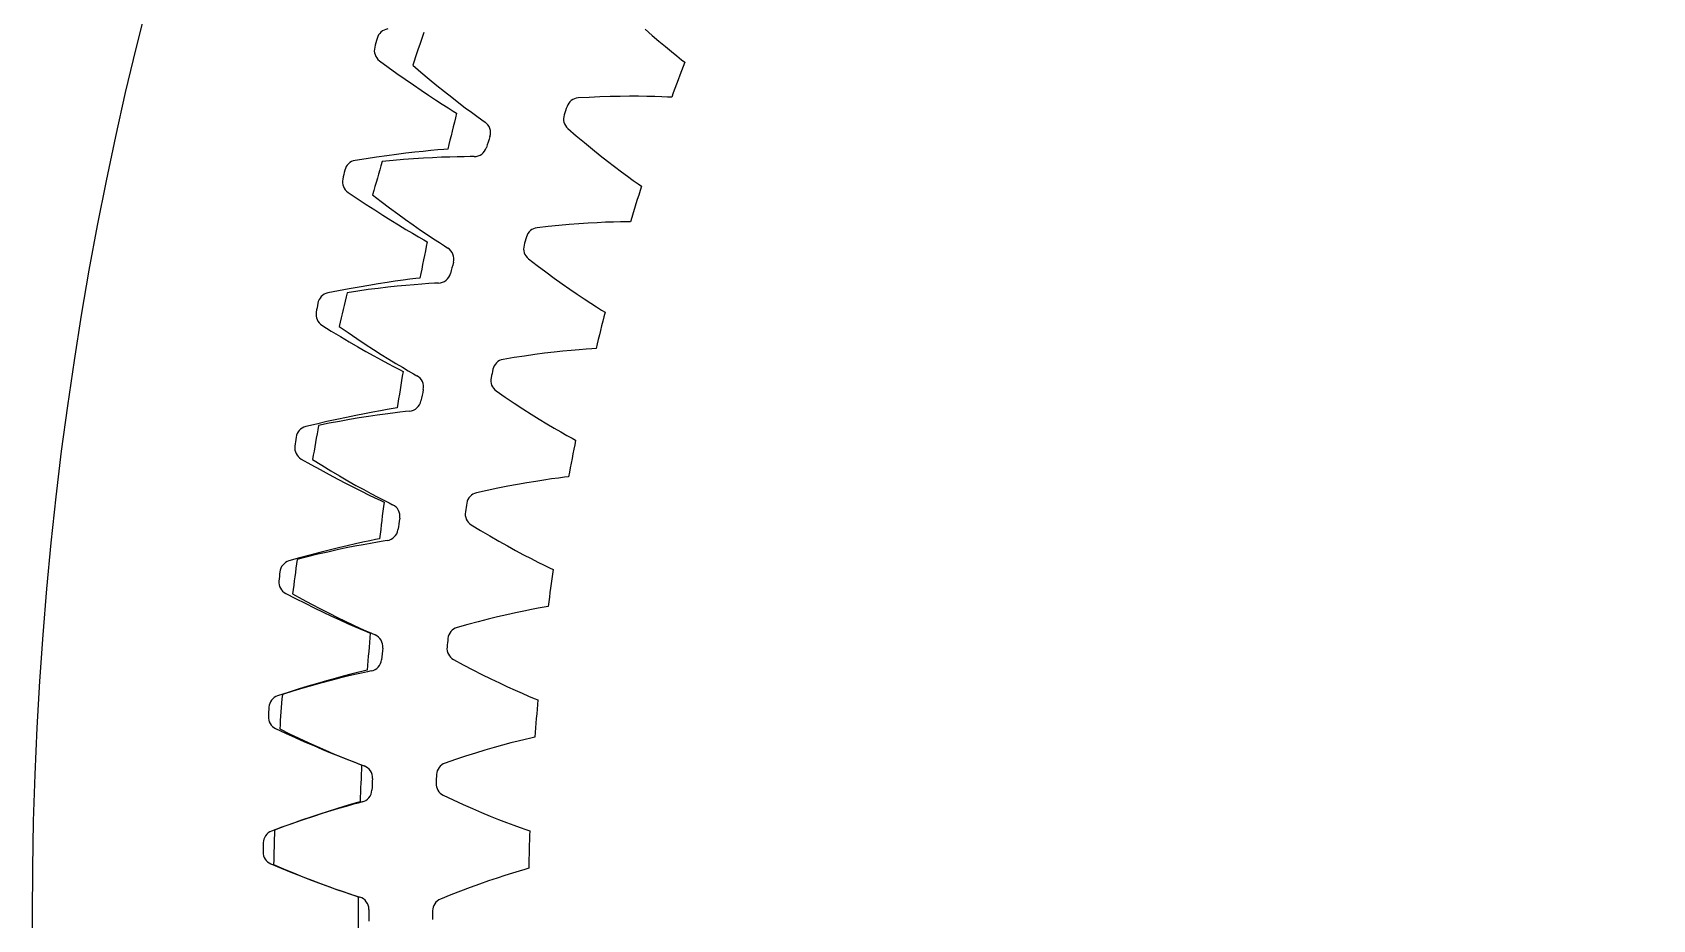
# Model space of a CAD drawing. Header units: millimetres. Extents: x -86 to 86, y -86 to 86.
# Drawn here: x -85.66 to -47.55, y -0.1 to 20.76 of the extents above; entities that cross this region are included whole.
import ezdxf

# ---------------------------------------------------------------- set-up
doc = ezdxf.new("R2010")
doc.units = ezdxf.units.MM

msp = doc.modelspace()

# ---------------------------------------------------------------- linework, layer by layer
at = {"layer": 'fixed_ring'}
for p, q in [((-77.501453, 20.092936), (-77.2925, 19.940376)), ((-77.2925, 19.940376), (-77.089226, 19.793854)), ((-77.089226, 19.793854), (-76.89199, 19.654237)), ((-76.89199, 19.654237), (-76.701434, 19.521749)), ((-76.701434, 19.521749), (-76.518346, 19.396685)), ((-76.518346, 19.396685), (-76.343719, 19.27945)), ((-76.343719, 19.27945), (-76.17887, 19.170627)), ((-76.17887, 19.170627), (-76.025644, 19.071097)), ((-76.025644, 19.071097), (-75.886901, 18.98233)), ((-75.886901, 18.98233), (-75.767931, 18.907247)), ((-75.767931, 18.907247), (-75.68644, 18.856371)), ((-76.878761, 17.914931), (-77.098837, 17.887931)), ((-76.669798, 17.938863), (-76.878761, 17.914931)), ((-76.473383, 17.959814), (-76.669798, 17.938863)), ((-76.291561, 17.977848), (-76.473383, 17.959814)), ((-76.127547, 17.992974), (-76.291561, 17.977848)), ((-75.987383, 18.005027), (-76.127547, 17.992974)), ((-75.891629, 18.01279), (-75.987383, 18.005027)), ((-77.816144, 17.787546), (-78.071824, 17.748002)), ((-77.568283, 17.824337), (-77.816144, 17.787546)), ((-77.328956, 17.857765), (-77.568283, 17.824337)), ((-77.098837, 17.887931), (-77.328956, 17.857765)), ((-78.239005, 16.995863), (-78.024152, 16.85173)), ((-78.024152, 16.85173), (-77.815214, 16.713405)), ((-77.815214, 16.713405), (-77.612583, 16.581741)), ((-77.612583, 16.581741), (-77.416911, 16.456933)), ((-77.416911, 16.456933), (-77.228995, 16.339247)), ((-77.228995, 16.339247), (-77.049845, 16.229048)), ((-77.049845, 16.229048), (-76.8808, 16.126865)), ((-76.8808, 16.126865), (-76.723738, 16.033505)), ((-76.723738, 16.033505), (-76.581576, 15.950324)), ((-76.581576, 15.950324), (-76.459715, 15.88003)), ((-76.459715, 15.88003), (-76.376266, 15.832434)), ((-77.322369, 14.876556), (-77.530215, 14.844336)), ((-77.126942, 14.905299), (-77.322369, 14.876556)), ((-76.945981, 14.930548), (-77.126942, 14.905299)), ((-76.782699, 14.952183), (-76.945981, 14.930548)), ((-76.643124, 14.969798), (-76.782699, 14.952183)), ((-76.547755, 14.981363), (-76.643124, 14.969798)), ((-78.461793, 14.679785), (-78.715699, 14.630106)), ((-78.21559, 14.7264), (-78.461793, 14.679785)), ((-77.977782, 14.769317), (-78.21559, 14.7264)), ((-77.749044, 14.808607), (-77.977782, 14.769317)), ((-77.530215, 14.844336), (-77.749044, 14.808607)), ((-78.852846, 13.871916), (-78.632432, 13.736439)), ((-78.632432, 13.736439), (-78.41816, 13.60653)), ((-78.41816, 13.60653), (-78.210455, 13.483026)), ((-78.210455, 13.483026), (-78.009975, 13.366096)), ((-78.009975, 13.366096), (-77.817529, 13.255973)), ((-77.817529, 13.255973), (-77.63414, 13.152984)), ((-77.63414, 13.152984), (-77.461166, 13.057602)), ((-77.461166, 13.057602), (-77.300517, 12.97056)), ((-77.300517, 12.97056), (-77.155159, 12.893097)), ((-77.155159, 12.893097), (-77.0306, 12.827703)), ((-77.0306, 12.827703), (-76.945325, 12.783463)), ((-77.658548, 11.827217), (-77.852678, 11.790727)), ((-77.478734, 11.85964), (-77.658548, 11.827217)), ((-77.316441, 11.887749), (-77.478734, 11.85964)), ((-77.177677, 11.9109), (-77.316441, 11.887749)), ((-77.082843, 11.926246), (-77.177677, 11.9109)), ((-78.983378, 11.548812), (-79.235108, 11.489078)), ((-78.739223, 11.605178), (-78.983378, 11.548812)), ((-78.503309, 11.657516), (-78.739223, 11.605178)), ((-78.276314, 11.705869), (-78.503309, 11.657516)), ((-78.059079, 11.750269), (-78.276314, 11.705869)), ((-77.852678, 11.790727), (-78.059079, 11.750269)), ((-79.342003, 10.726034), (-79.116378, 10.599427)), ((-79.116378, 10.599427), (-78.89711, 10.47814)), ((-78.89711, 10.47814), (-78.68466, 10.362991)), ((-78.68466, 10.362991), (-78.47969, 10.254124)), ((-78.47969, 10.254124), (-78.283017, 10.151739)), ((-78.283017, 10.151739), (-78.095679, 10.056122)), ((-78.095679, 10.056122), (-77.919049, 9.967693)), ((-77.919049, 9.967693), (-77.755067, 9.887107)), ((-77.755067, 9.887107), (-77.606745, 9.815483)), ((-77.606745, 9.815483), (-77.479685, 9.755093)), ((-77.479685, 9.755093), (-77.392718, 9.714278)), ((-77.888977, 8.769979), (-78.06736, 8.730433)), ((-77.72793, 8.804518), (-77.888977, 8.769979)), ((-77.590196, 8.833167), (-77.72793, 8.804518)), ((-77.496047, 8.852272), (-77.590196, 8.833167)), ((-79.380074, 8.399577), (-79.629231, 8.329883)), ((-79.138353, 8.465606), (-79.380074, 8.399577)), ((-78.904706, 8.527281), (-79.138353, 8.465606)), ((-78.679813, 8.58462), (-78.904706, 8.527281)), ((-78.464515, 8.637622), (-78.679813, 8.58462)), ((-78.259885, 8.686254), (-78.464515, 8.637622)), ((-78.06736, 8.730433), (-78.259885, 8.686254)), ((-79.705705, 7.563192), (-79.475224, 7.445656)), ((-79.475224, 7.445656), (-79.251308, 7.333182)), ((-79.251308, 7.333182), (-79.034448, 7.22657)), ((-79.034448, 7.22657), (-78.825312, 7.125938)), ((-78.825312, 7.125938), (-78.624724, 7.031453)), ((-78.624724, 7.031453), (-78.433733, 6.94336)), ((-78.433733, 6.94336), (-78.253727, 6.862022)), ((-78.253727, 6.862022), (-78.086671, 6.788019)), ((-78.086671, 6.788019), (-77.935618, 6.722349)), ((-77.935618, 6.722349), (-77.806257, 6.667059)), ((-77.806257, 6.667059), (-77.717737, 6.629733)), ((-77.880029, 5.741468), (-78.016515, 5.707366)), ((-77.786714, 5.764301), (-77.880029, 5.741468)), ((-79.181339, 5.383563), (-79.412349, 5.312648)), ((-78.958903, 5.449798), (-79.181339, 5.383563)), ((-78.745882, 5.511317), (-78.958903, 5.449798)), ((-78.543348, 5.568046), (-78.745882, 5.511317)), ((-78.352731, 5.619844), (-78.543348, 5.568046)), ((-78.176062, 5.666451), (-78.352731, 5.619844)), ((-78.016515, 5.707366), (-78.176062, 5.666451)), ((-79.651254, 5.237061), (-79.897443, 5.157517)), ((-79.412349, 5.312648), (-79.651254, 5.237061)), ((-79.943376, 4.388392), (-79.708404, 4.280112)), ((-79.708404, 4.280112), (-79.480194, 4.176628)), ((-79.480194, 4.176628), (-79.259266, 4.078722)), ((-79.259266, 4.078722), (-79.046295, 3.986485)), ((-79.046295, 3.986485), (-78.842109, 3.900049)), ((-78.842109, 3.900049), (-78.647767, 3.819618)), ((-78.647767, 3.819618), (-78.46467, 3.745502)), ((-78.46467, 3.745502), (-78.294803, 3.678199)), ((-78.294803, 3.678199), (-78.141259, 3.618586)), ((-78.141259, 3.618586), (-78.009803, 3.568482)), ((-78.009803, 3.568482), (-77.919868, 3.534706)), ((-79.113143, 2.306359), (-79.33277, 2.231333)), ((-78.902736, 2.376298), (-79.113143, 2.306359)), ((-78.702618, 2.441034), (-78.902736, 2.376298)), ((-78.514211, 2.50037), (-78.702618, 2.441034)), ((-78.339534, 2.553964), (-78.514211, 2.50037)), ((-78.18174, 2.601189), (-78.339534, 2.553964)), ((-78.046718, 2.64069), (-78.18174, 2.601189)), ((-77.954384, 2.667215), (-78.046718, 2.64069)), ((-79.796489, 2.066265), (-80.03932, 1.976995)), ((-79.560778, 2.151289), (-79.796489, 2.066265)), ((-79.33277, 2.231333), (-79.560778, 2.151289)), ((-80.054639, 1.206652), (-79.815549, 1.107799)), ((-79.815549, 1.107799), (-79.583405, 1.013471)), ((-79.583405, 1.013471), (-79.358759, 0.924426)), ((-79.358759, 0.924426), (-79.142289, 0.840728)), ((-79.142289, 0.840728), (-78.934829, 0.762478)), ((-78.934829, 0.762478), (-78.737442, 0.689837)), ((-78.737442, 0.689837), (-78.551543, 0.623059)), ((-78.551543, 0.623059), (-78.379135, 0.562562)), ((-78.379135, 0.562562), (-78.223343, 0.509101)), ((-78.223343, 0.509101), (-78.089998, 0.464263)), ((-78.089998, 0.464263), (-77.998792, 0.434089))]:
    msp.add_line(p, q, dxfattribs=at)
for centre, radius, start, end in [((0, 0), 80.25, 165.112982, 165.266765), ((-77.266424, 20.54026), 0.3, 97.29207, 165.112982), ((-77.321275, 20.332803), 0.3, 165.266765, 233.087677), ((0, 0), 78, 166.010248, 166.64798), ((-78.021946, 17.452177), 0.3, 99.570551, 167.391463), ((-78.068506, 17.242703), 0.3, 167.545246, 235.366158), ((0, 0), 80.25, 167.391463, 167.545246), ((0, 0), 78, 168.288729, 168.926461), ((-78.654099, 14.336499), 0.3, 101.849032, 169.669944), ((-78.692295, 14.125339), 0.3, 169.823727, 237.644639), ((0, 0), 80.25, 169.669944, 169.823727), ((0, 0), 78, 170.56721, 171.204942), ((-79.161884, 11.198151), 0.3, 104.127513, 171.948425), ((0, 0), 80.25, 171.948425, 172.102208), ((-79.191655, 10.98564), 0.3, 172.102208, 239.92312), ((0, 0), 78, 172.845691, 173.483423), ((0, 0), 80.25, 174.226906, 174.380689), ((-79.544498, 8.042098), 0.3, 106.405994, 174.226906), ((-79.565797, 7.828571), 0.3, 174.380689, 242.201601), ((0, 0), 78, 175.124172, 175.761904), ((-79.801336, 4.873327), 0.3, 108.684475, 176.505387), ((-79.814128, 4.659123), 0.3, 176.65917, 244.480082), ((0, 0), 80.25, 176.505387, 176.65917), ((0, 0), 78, 177.402653, 178.040385), ((-79.931991, 1.696852), 0.3, 110.962956, 178.783868), ((0, 0), 80.25, 178.783868, 178.937651), ((-79.936258, 1.482307), 0.3, 178.937651, 246.758563), ((0, 0), 78, 179.681134, 180.318866)]:
    msp.add_arc(centre, radius, start, end, dxfattribs=at)
at = {"layer": 'outer'}
msp.add_circle((0, 0), 85.663286, dxfattribs=at)
at = {"layer": 'thin_ring_external'}
for p, q in [((-76.717585, 19.988186), (-76.523565, 19.821161)), ((-76.523565, 19.821161), (-76.334248, 19.661735)), ((-76.334248, 19.661735), (-76.150171, 19.51008)), ((-76.150171, 19.51008), (-75.971968, 19.366426)), ((-75.971968, 19.366426), (-75.800413, 19.231076)), ((-75.800413, 19.231076), (-75.636479, 19.10445)), ((-75.636479, 19.10445), (-75.481445, 18.987148)), ((-75.481445, 18.987148), (-75.337098, 18.880085)), ((-75.337098, 18.880085), (-75.206187, 18.784798)), ((-75.206187, 18.784798), (-75.093776, 18.70436)), ((-75.093776, 18.70436), (-75.01716, 18.648503)), ((-77.180591, 17.745048), (-77.435378, 17.720058)), ((-76.934022, 17.766531), (-77.180591, 17.745048)), ((-76.69621, 17.78467), (-76.934022, 17.766531)), ((-76.467805, 17.799646), (-76.69621, 17.78467)), ((-76.249616, 17.811654), (-76.467805, 17.799646)), ((-76.042679, 17.820911), (-76.249616, 17.811654)), ((-75.848386, 17.827662), (-76.042679, 17.820911)), ((-75.668726, 17.832185), (-75.848386, 17.827662)), ((-75.50683, 17.834808), (-75.668726, 17.832185)), ((-75.368607, 17.835929), (-75.50683, 17.834808)), ((-75.273805, 17.837537), (-75.368607, 17.835929)), ((-77.660948, 16.938428), (-77.458652, 16.781528)), ((-77.458652, 16.781528), (-77.261442, 16.631975)), ((-77.261442, 16.631975), (-77.069861, 16.489918)), ((-77.069861, 16.489918), (-76.884555, 16.35555)), ((-76.884555, 16.35555), (-76.706313, 16.229136)), ((-76.706313, 16.229136), (-76.536128, 16.111046)), ((-76.536128, 16.111046), (-76.375306, 16.001813)), ((-76.375306, 16.001813), (-76.225681, 15.902261)), ((-76.225681, 15.902261), (-76.090076, 15.813782)), ((-76.090076, 15.813782), (-75.973704, 15.739189)), ((-75.973704, 15.739189), (-75.894336, 15.687317)), ((-76.109238, 14.864304), (-76.203834, 14.857857)), ((-78.008813, 14.674574), (-78.261993, 14.636607)), ((-77.763663, 14.708619), (-78.008813, 14.674574)), ((-77.527087, 14.738878), (-77.763663, 14.708619)), ((-77.299746, 14.765496), (-77.527087, 14.738878)), ((-77.082454, 14.788629), (-77.299746, 14.765496)), ((-76.87626, 14.80844), (-77.082454, 14.788629)), ((-76.682565, 14.825103), (-76.87626, 14.80844)), ((-76.50337, 14.838795), (-76.682565, 14.825103)), ((-76.341819, 14.849681), (-76.50337, 14.838795)), ((-76.203834, 14.857857), (-76.341819, 14.849681)), ((-78.447358, 13.844479), (-78.237314, 13.698113)), ((-78.237314, 13.698113), (-78.032725, 13.558825)), ((-78.032725, 13.558825), (-77.834141, 13.426735)), ((-77.834141, 13.426735), (-77.642216, 13.302004)), ((-77.642216, 13.302004), (-77.457751, 13.184857)), ((-77.457751, 13.184857), (-77.281758, 13.07561)), ((-77.281758, 13.07561), (-77.115569, 12.974731)), ((-77.115569, 12.974731), (-76.961055, 12.882949)), ((-76.961055, 12.882949), (-76.821109, 12.80151)), ((-76.821109, 12.80151), (-76.70108, 12.732956)), ((-76.70108, 12.732956), (-76.619167, 12.685204)), ((-77.023297, 11.825812), (-77.184081, 11.806691)), ((-76.885909, 11.841024), (-77.023297, 11.825812)), ((-76.791766, 11.852292), (-76.885909, 11.841024)), ((-78.679176, 11.565816), (-78.930086, 11.514971)), ((-78.436083, 11.612334), (-78.679176, 11.565816)), ((-78.201361, 11.654633), (-78.436083, 11.612334)), ((-77.975675, 11.692825), (-78.201361, 11.654633)), ((-77.759848, 11.727023), (-77.975675, 11.692825)), ((-77.554935, 11.757337), (-77.759848, 11.727023)), ((-77.362344, 11.783868), (-77.554935, 11.757337)), ((-77.184081, 11.806691), (-77.362344, 11.783868)), ((-79.074763, 10.714411), (-78.85752, 10.578961)), ((-78.85752, 10.578961), (-78.646085, 10.450302)), ((-78.646085, 10.450302), (-78.441015, 10.328524)), ((-78.441015, 10.328524), (-78.242972, 10.213755)), ((-78.242972, 10.213755), (-78.052766, 10.10618)), ((-78.052766, 10.10618), (-77.871424, 10.006062)), ((-77.871424, 10.006062), (-77.700301, 9.9138)), ((-77.700301, 9.9138), (-77.541303, 9.830027)), ((-77.541303, 9.830027), (-77.397381, 9.75584)), ((-77.397381, 9.75584), (-77.274008, 9.693504)), ((-77.274008, 9.693504), (-77.189764, 9.649997)), ((-77.549485, 8.771091), (-77.709083, 8.743785)), ((-77.413054, 8.793298), (-77.549485, 8.771091)), ((-77.319608, 8.809359), (-77.413054, 8.793298)), ((-79.189928, 8.426884), (-79.437915, 8.363293)), ((-78.949528, 8.485754), (-79.189928, 8.426884)), ((-78.717272, 8.539983), (-78.949528, 8.485754)), ((-78.493831, 8.589648), (-78.717272, 8.539983)), ((-78.280032, 8.634822), (-78.493831, 8.589648)), ((-78.076933, 8.675559), (-78.280032, 8.634822)), ((-77.885948, 8.71189), (-78.076933, 8.675559)), ((-77.709083, 8.743785), (-77.885948, 8.71189)), ((-79.541526, 7.556391), (-79.31765, 7.43221)), ((-79.31765, 7.43221), (-79.099922, 7.314514)), ((-79.099922, 7.314514), (-78.888902, 7.203366)), ((-78.888902, 7.203366), (-78.685257, 7.09886)), ((-78.685257, 7.09886), (-78.489806, 7.001137)), ((-78.489806, 7.001137), (-78.303589, 6.910409)), ((-78.303589, 6.910409), (-78.127978, 6.827005)), ((-78.127978, 6.827005), (-77.964909, 6.75146)), ((-77.964909, 6.75146), (-77.817387, 6.684718)), ((-77.817387, 6.684718), (-77.690993, 6.628763)), ((-77.690993, 6.628763), (-77.604636, 6.589614)), ((-77.783891, 5.722631), (-77.919011, 5.693487)), ((-77.691388, 5.743443), (-77.783891, 5.722631)), ((-79.302659, 5.337035), (-79.539739, 5.265968)), ((-79.073475, 5.403052), (-79.302659, 5.337035)), ((-78.85286, 5.464062), (-79.073475, 5.403052)), ((-78.641647, 5.520094), (-78.85286, 5.464062)), ((-78.440893, 5.571148), (-78.641647, 5.520094)), ((-78.252012, 5.617183), (-78.440893, 5.571148)), ((-78.077007, 5.658068), (-78.252012, 5.617183)), ((-77.919011, 5.693487), (-78.077007, 5.658068)), ((-79.539739, 5.265968), (-79.784155, 5.189797)), ((-79.84643, 4.378657), (-79.616506, 4.266069)), ((-79.616506, 4.266069), (-79.393052, 4.159644)), ((-79.393052, 4.159644), (-79.176632, 4.059416)), ((-79.176632, 4.059416), (-78.967916, 3.965444)), ((-78.967916, 3.965444), (-78.767731, 3.877828)), ((-78.767731, 3.877828), (-78.577124, 3.796727)), ((-78.577124, 3.796727), (-78.397483, 3.722399)), ((-78.397483, 3.722399), (-78.23077, 3.655279)), ((-78.23077, 3.655279), (-78.080032, 3.596157)), ((-78.080032, 3.596157), (-77.950945, 3.546728)), ((-77.950945, 3.546728), (-77.862703, 3.51204)), ((-79.051827, 2.324221), (-79.269039, 2.252026)), ((-78.84375, 2.390964), (-79.051827, 2.324221)), ((-78.645865, 2.452203), (-78.84375, 2.390964)), ((-78.459581, 2.507822), (-78.645865, 2.452203)), ((-78.286892, 2.55759), (-78.459581, 2.507822)), ((-78.130911, 2.60103), (-78.286892, 2.55759)), ((-77.997456, 2.637035), (-78.130911, 2.60103)), ((-77.906135, 2.662543), (-77.997456, 2.637035)), ((-79.727695, 2.091312), (-79.967903, 2.002762)), ((-79.494553, 2.174393), (-79.727695, 2.091312)), ((-79.269039, 2.252026), (-79.494553, 2.174393)), ((-79.98868, 1.189499), (-79.753306, 1.088799)), ((-79.753306, 1.088799), (-79.52471, 0.993922)), ((-79.52471, 0.993922), (-79.303454, 0.904875)), ((-79.303454, 0.904875), (-79.090212, 0.821683)), ((-79.090212, 0.821683), (-78.885815, 0.744403)), ((-78.885815, 0.744403), (-78.691315, 0.67314)), ((-78.691315, 0.67314), (-78.508114, 0.608082)), ((-78.508114, 0.608082), (-78.338191, 0.549561)), ((-78.338191, 0.549561), (-78.184631, 0.498214)), ((-78.184631, 0.498214), (-78.053189, 0.455441)), ((-78.053189, 0.455441), (-77.96329, 0.425303))]:
    msp.add_line(p, q, dxfattribs=at)
for centre, radius, start, end in [((-17.5, 0), 62.5, 160.602714, 161.348506), ((-75.186346, 18.400761), 0.3, 342.308384, 55.670344), ((-17.5, 0), 60.25, 162.308384, 162.569665), ((-75.269657, 18.137509), 0.3, 269.207705, 342.569665), ((-17.5, 0), 62.5, 163.529543, 164.275335), ((-76.050651, 15.431259), 0.3, 345.235213, 58.597173), ((-17.5, 0), 60.25, 165.235213, 165.496494), ((-76.120412, 15.164096), 0.3, 272.134534, 345.496494), ((-17.5, 0), 62.5, 166.456372, 167.202165), ((-76.762204, 12.421499), 0.3, 348.162042, 61.524003), ((-17.5, 0), 60.25, 168.162042, 168.423323), ((-76.818233, 12.151122), 0.3, 275.061363, 348.423323), ((-17.5, 0), 62.5, 169.383201, 170.128994), ((-77.319149, 9.379332), 0.3, 351.088872, 64.450832), ((-17.5, 0), 60.25, 171.088872, 171.350153), ((-77.361299, 9.106448), 0.3, 277.988193, 351.350153), ((-17.5, 0), 62.5, 172.310031, 173.055823), ((-77.720033, 6.312696), 0.3, 354.015701, 67.377661), ((-17.5, 0), 60.25, 174.015701, 174.276982), ((-77.748194, 6.038016), 0.3, 280.915022, 354.276982), ((-17.5, 0), 62.5, 175.23686, 175.982652), ((-77.963809, 3.229591), 0.3, 356.94253, 70.30449), ((-17.5, 0), 60.25, 176.94253, 177.203811), ((-77.977908, 2.953831), 0.3, 283.841851, 357.203811), ((-17.5, 0), 62.5, 178.163689, 178.909482), ((-78.049843, 0.13806), 0.3, 359.86936, 73.23132), ((-17.5, 0), 60.25, 179.86936, 180.13064)]:
    msp.add_arc(centre, radius, start, end, dxfattribs=at)
at = {"layer": 'thin_ring_internal'}
for p, q in [((-71.252872, 20.833114), (-71.08587, 20.686567)), ((-71.08587, 20.686567), (-70.926076, 20.549453)), ((-70.926076, 20.549453), (-70.774764, 20.422428)), ((-70.774764, 20.422428), (-70.633713, 20.306487)), ((-70.633713, 20.306487), (-70.50565, 20.203299)), ((-70.50565, 20.203299), (-70.395574, 20.116193)), ((-70.395574, 20.116193), (-70.320033, 20.05727)), ((-72.565494, 19.22966), (-72.825399, 19.215947)), ((-72.313862, 19.24083), (-72.565494, 19.22966)), ((-72.071347, 19.248781), (-72.313862, 19.24083)), ((-71.838599, 19.253739), (-72.071347, 19.248781)), ((-71.616427, 19.255957), (-71.838599, 19.253739)), ((-71.405869, 19.255722), (-71.616427, 19.255957)), ((-71.208322, 19.253369), (-71.405869, 19.255722)), ((-71.025781, 19.249303), (-71.208322, 19.253369)), ((-70.861403, 19.244036), (-71.025781, 19.249303)), ((-70.721148, 19.238304), (-70.861403, 19.244036)), ((-70.625454, 19.233723), (-70.721148, 19.238304)), ((-73.069498, 18.498198), (-72.871842, 18.328873)), ((-72.871842, 18.328873), (-72.679193, 18.166608)), ((-72.679193, 18.166608), (-72.491809, 18.012453)), ((-72.491809, 18.012453), (-72.310342, 17.866625)), ((-72.310342, 17.866625), (-72.135587, 17.729417)), ((-72.135587, 17.729417), (-71.968543, 17.601233)), ((-71.968543, 17.601233), (-71.81052, 17.48266)), ((-71.81052, 17.48266), (-71.663349, 17.374596)), ((-71.663349, 17.374596), (-71.529841, 17.278555)), ((-71.529841, 17.278555), (-71.415173, 17.19759)), ((-71.415173, 17.19759), (-71.336527, 17.14288)), ((-73.533442, 16.193883), (-73.792211, 16.165996)), ((-73.282796, 16.218777), (-73.533442, 16.193883)), ((-73.041077, 16.23996), (-73.282796, 16.218777)), ((-72.808947, 16.257621), (-73.041077, 16.23996)), ((-72.587228, 16.271968), (-72.808947, 16.257621)), ((-72.376971, 16.283232), (-72.587228, 16.271968)), ((-72.17959, 16.29167), (-72.376971, 16.283232)), ((-71.9971, 16.297578), (-72.17959, 16.29167)), ((-71.832679, 16.301296), (-71.9971, 16.297578)), ((-71.692321, 16.303232), (-71.832679, 16.301296)), ((-71.596519, 16.303883), (-71.692321, 16.303232)), ((-73.996749, 15.435988), (-73.790142, 15.27771)), ((-73.790142, 15.27771), (-73.588919, 15.126207)), ((-73.588919, 15.126207), (-73.393396, 14.982515)), ((-73.393396, 14.982515), (-73.204236, 14.846815)), ((-73.204236, 14.846815), (-73.022249, 14.719354)), ((-73.022249, 14.719354), (-72.848455, 14.600484)), ((-72.848455, 14.600484), (-72.684193, 14.490718)), ((-72.684193, 14.490718), (-72.531339, 14.390852)), ((-72.531339, 14.390852), (-72.392787, 14.302245)), ((-72.392787, 14.302245), (-72.273868, 14.227662)), ((-72.273868, 14.227662), (-72.192352, 14.177329)), ((-74.334164, 13.109776), (-74.591024, 13.0678)), ((-74.085251, 13.148321), (-74.334164, 13.109776)), ((-73.84505, 13.182672), (-74.085251, 13.148321)), ((-73.614231, 13.212983), (-73.84505, 13.182672)), ((-73.393626, 13.239417), (-73.614231, 13.212983)), ((-73.184298, 13.262146), (-73.393626, 13.239417)), ((-72.987672, 13.28135), (-73.184298, 13.262146)), ((-72.805777, 13.297215), (-72.987672, 13.28135)), ((-72.641805, 13.309906), (-72.805777, 13.297215)), ((-72.501762, 13.319504), (-72.641805, 13.309906)), ((-72.406139, 13.325386), (-72.501762, 13.319504)), ((-74.755392, 12.327712), (-74.540449, 12.180952)), ((-74.540449, 12.180952), (-74.331254, 12.040664)), ((-74.331254, 12.040664), (-74.128176, 11.907864)), ((-74.128176, 11.907864), (-73.931887, 11.782696)), ((-73.931887, 11.782696), (-73.743212, 11.665364)), ((-73.743212, 11.665364), (-73.563185, 11.556162)), ((-73.563185, 11.556162), (-73.393174, 11.455529)), ((-73.393174, 11.455529), (-73.235095, 11.364159)), ((-73.235095, 11.364159), (-73.09191, 11.283251)), ((-73.09191, 11.283251), (-72.969096, 11.215274)), ((-72.969096, 11.215274), (-72.884953, 11.169468)), ((-73.147056, 10.296026), (-73.286366, 10.278794)), ((-73.051897, 10.30712), (-73.147056, 10.296026)), ((-74.965271, 9.986544), (-75.219455, 9.930604)), ((-74.718835, 10.038625), (-74.965271, 9.986544)), ((-74.480867, 10.086042), (-74.718835, 10.038625)), ((-74.252048, 10.128912), (-74.480867, 10.086042)), ((-74.033216, 10.167354), (-74.252048, 10.128912)), ((-73.825442, 10.20148), (-74.033216, 10.167354)), ((-73.630158, 10.231394), (-73.825442, 10.20148)), ((-73.449401, 10.257168), (-73.630158, 10.231394)), ((-73.286366, 10.278794), (-73.449401, 10.257168)), ((-75.343163, 9.182644), (-75.120526, 9.047841)), ((-75.120526, 9.047841), (-74.903982, 8.919187)), ((-74.903982, 8.919187), (-74.693954, 8.797675)), ((-74.693954, 8.797675), (-74.491124, 8.683412)), ((-74.491124, 8.683412), (-74.296322, 8.576559)), ((-74.296322, 8.576559), (-74.110601, 8.477351)), ((-74.110601, 8.477351), (-73.935348, 8.386153)), ((-73.935348, 8.386153), (-73.772515, 8.303552)), ((-73.772515, 8.303552), (-73.625126, 8.230583)), ((-73.625126, 8.230583), (-73.498783, 8.169415)), ((-73.498783, 8.169415), (-73.412263, 8.128272)), ((-73.626278, 7.24182), (-73.764439, 7.217007)), ((-73.531866, 7.258095), (-73.626278, 7.24182)), ((-75.181654, 6.89897), (-75.424879, 6.833509)), ((-74.946632, 6.959311), (-75.181654, 6.89897)), ((-74.720495, 7.014613), (-74.946632, 6.959311)), ((-74.504088, 7.064947), (-74.720495, 7.014613)), ((-74.298488, 7.110369), (-74.504088, 7.064947)), ((-74.105129, 7.150903), (-74.298488, 7.110369)), ((-73.926049, 7.186509), (-74.105129, 7.150903)), ((-73.764439, 7.217007), (-73.926049, 7.186509)), ((-75.424879, 6.833509), (-75.675629, 6.763772)), ((-75.758306, 6.010172), (-75.52864, 5.887728)), ((-75.52864, 5.887728), (-75.305394, 5.771091)), ((-75.305394, 5.771091), (-75.089044, 5.66123)), ((-75.089044, 5.66123), (-74.880276, 5.558215)), ((-74.880276, 5.558215), (-74.67993, 5.462158)), ((-74.67993, 5.462158), (-74.489068, 5.373241)), ((-74.489068, 5.373241), (-74.309096, 5.291749)), ((-74.309096, 5.291749), (-74.141996, 5.218164)), ((-74.141996, 5.218164), (-73.990842, 5.153353)), ((-73.990842, 5.153353), (-73.861347, 5.099175)), ((-73.861347, 5.099175), (-73.77271, 5.062818)), ((-75.240952, 3.811811), (-75.472329, 3.738725)), ((-75.018173, 3.87938), (-75.240952, 3.811811)), ((-74.804838, 3.941457), (-75.018173, 3.87938)), ((-74.602025, 3.998038), (-74.804838, 3.941457)), ((-74.411168, 4.049071), (-74.602025, 3.998038)), ((-74.2343, 4.094403), (-74.411168, 4.049071)), ((-74.074596, 4.133681), (-74.2343, 4.094403)), ((-73.937996, 4.166002), (-74.074596, 4.133681)), ((-73.844615, 4.187408), (-73.937996, 4.166002)), ((-75.711616, 3.66008), (-75.958184, 3.576753)), ((-75.472329, 3.738725), (-75.711616, 3.66008)), ((-75.999584, 2.819763), (-75.763574, 2.710044)), ((-75.763574, 2.710044), (-75.534291, 2.605773)), ((-75.534291, 2.605773), (-75.312265, 2.50789)), ((-75.312265, 2.50789), (-75.098183, 2.416429)), ((-75.098183, 2.416429), (-74.892891, 2.331457)), ((-74.892891, 2.331457), (-74.697458, 2.253095)), ((-74.697458, 2.253095), (-74.513304, 2.181553)), ((-74.513304, 2.181553), (-74.342435, 2.117202)), ((-74.342435, 2.117202), (-74.187967, 2.060742)), ((-74.187967, 2.060742), (-74.055706, 2.013717)), ((-74.055706, 2.013717), (-73.965216, 1.982255)), ((-74.934568, 0.806203), (-75.144195, 0.732569)), ((-74.735147, 0.873776), (-74.934568, 0.806203)), ((-74.547362, 0.935154), (-74.735147, 0.873776)), ((-74.373233, 0.990078), (-74.547362, 0.935154)), ((-74.215913, 1.038018), (-74.373233, 0.990078)), ((-74.081282, 1.077751), (-74.215913, 1.038018)), ((-73.989209, 1.104224), (-74.081282, 1.077751)), ((-75.824627, 0.475728), (-76.066276, 0.379061)), ((-75.589992, 0.567323), (-75.824627, 0.475728)), ((-75.362952, 0.652935), (-75.589992, 0.567323)), ((-75.144195, 0.732569), (-75.362952, 0.652935))]:
    msp.add_line(p, q, dxfattribs=at)
for centre, radius, start, end in [((-17.5, 0), 56.5, 159.206805, 160.097543), ((-72.804261, 18.916692), 0.3, 94.040521, 161.116868), ((-72.870297, 18.722517), 0.3, 161.317915, 228.394261), ((-17.5, 0), 58.75, 161.116868, 161.317915), ((-17.5, 0), 56.5, 162.337239, 163.227978), ((-73.754762, 15.868343), 0.3, 97.170956, 164.247303), ((-73.810096, 15.670851), 0.3, 164.44835, 231.524696), ((-17.5, 0), 58.75, 164.247303, 164.44835), ((-17.5, 0), 56.5, 165.467674, 166.358413), ((-74.537376, 12.772636), 0.3, 100.301391, 167.377737), ((-74.581843, 12.572417), 0.3, 167.578784, 234.655131), ((-17.5, 0), 58.75, 167.377737, 167.578784), ((-17.5, 0), 56.5, 168.598109, 169.488848), ((-75.149769, 9.63881), 0.3, 103.431826, 170.508172), ((-17.5, 0), 58.75, 170.508172, 170.709219), ((-75.183236, 9.436462), 0.3, 170.709219, 237.785566), ((-17.5, 0), 56.5, 171.728544, 172.619282), ((-17.5, 0), 58.75, 173.638607, 173.839654), ((-75.590112, 6.476218), 0.3, 106.562261, 173.638607), ((-75.612479, 6.272345), 0.3, 173.839654, 240.916), ((-17.5, 0), 56.5, 174.858979, 175.749717), ((-75.857091, 3.294299), 0.3, 109.692695, 176.769042), ((-75.868291, 3.089508), 0.3, 176.970089, 244.046435), ((-17.5, 0), 58.75, 176.769042, 176.970089), ((-17.5, 0), 56.5, 177.989413, 178.880152), ((-17.5, 0), 58.75, 179.899476, 180.100524), ((-75.94991, 0.102549), 0.3, 112.82313, 179.899476)]:
    msp.add_arc(centre, radius, start, end, dxfattribs=at)

doc.saveas('drawing.dxf')
